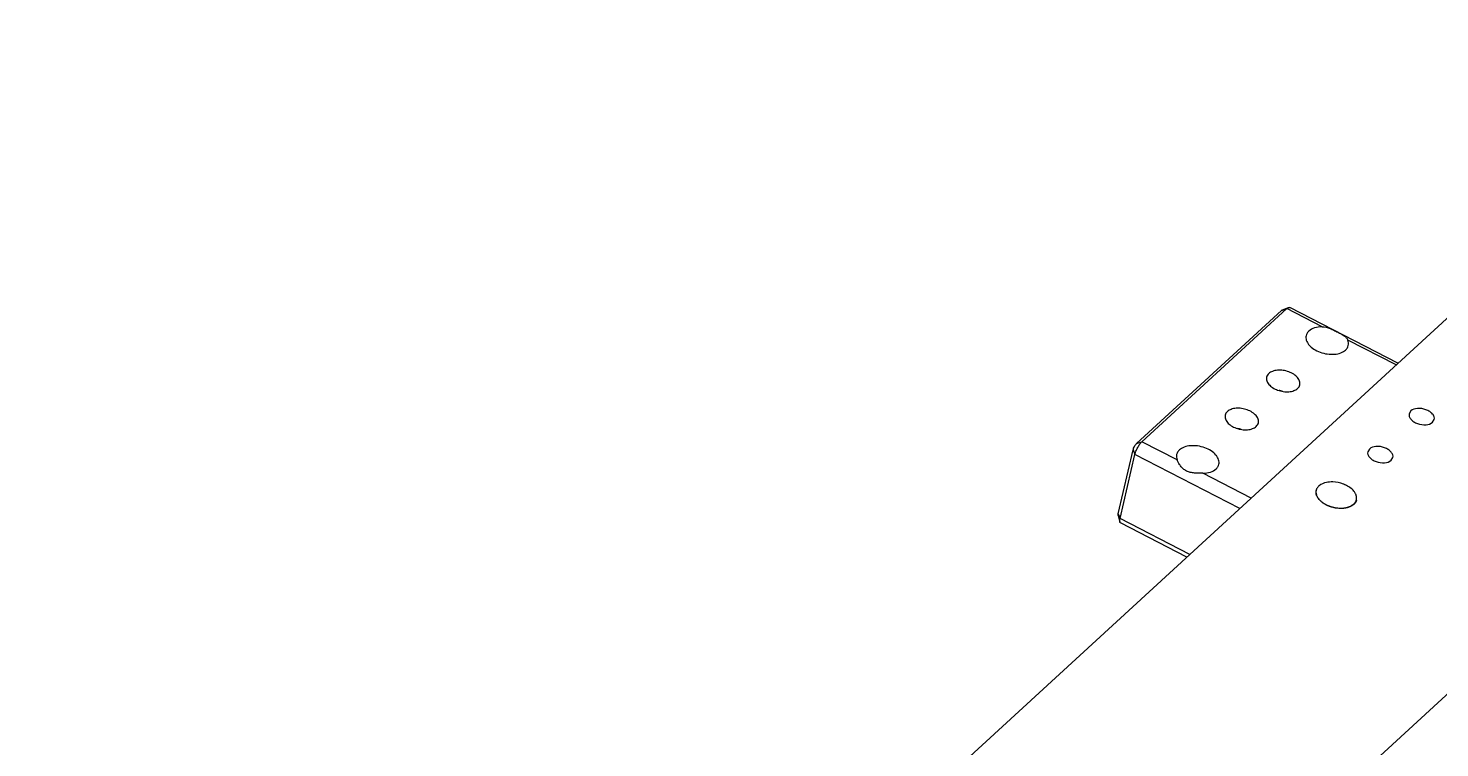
# Model space of a CAD drawing. Header units: millimetres. Extents: x 710 to 26878, y 589 to 5187.
# Drawn here: x 9010.9 to 9147.5, y 1387.1 to 1456.7 of the extents above; entities that cross this region are included whole.
import ezdxf

# ---------------------------------------------------------------- set-up
doc = ezdxf.new("R2010")
doc.units = ezdxf.units.MM
doc.layers.add('02___PRT_ALL_AXES', color=7, linetype='Continuous')

msp = doc.modelspace()

# ---------------------------------------------------------------- linework, layer by layer
at = {"color": 7, "linetype": 'Continuous'}
for p, q in [((9178.8, 1456.6882), (9010.8579, 1302.5568)), ((9204.1953, 1443.6034), (9036.2531, 1289.472)), ((9118.6849, 1416.6703), (9132.7219, 1429.5529)), ((9132.209, 1429.3843), (9132.7219, 1429.5529)), ((9132.2929, 1429.4411), (9132.8896, 1429.6664)), ((9136.1335, 1427.7951), (9132.7219, 1429.5529)), ((9143.4775, 1424.2704), (9133.0007, 1429.6685)), ((9118.1721, 1416.5017), (9132.209, 1429.3843)), ((9116.3985, 1409.6981), (9117.8318, 1415.885)), ((9117.8318, 1415.885), (9118.0044, 1415.4368)), ((9118.1721, 1416.5017), (9118.6849, 1416.6703)), ((9122.0966, 1414.9124), (9118.6849, 1416.6703)), ((9116.5711, 1409.25), (9118.0044, 1415.4368)), ((9128.1542, 1410.2072), (9118.0044, 1415.4368)), ((9135.4999, 1411.9243), (9135.5502, 1411.9223)), ((9135.5573, 1411.9584), (9135.5104, 1411.9777)), ((9135.5551, 1411.636), (9135.5046, 1411.6477)), ((9135.517, 1411.5912), (9135.5635, 1411.5978)), ((9135.5678, 1411.5808), (9135.517, 1411.5912)), ((9135.5332, 1411.5346), (9135.5787, 1411.5425)), ((9135.5841, 1411.5255), (9135.5332, 1411.5346)), ((9135.7078, 1411.1975), (9135.7458, 1411.2134)), ((9135.7577, 1411.1969), (9135.7078, 1411.1975)), ((9135.7493, 1411.1428), (9135.7857, 1411.16)), ((9135.7987, 1411.1437), (9135.7493, 1411.1428)), ((9135.7941, 1411.0888), (9135.829, 1411.1072)), ((9135.8429, 1411.0911), (9135.7941, 1411.0888)), ((9136.128, 1410.7853), (9136.1521, 1410.8101)), ((9136.1713, 1410.796), (9136.128, 1410.7853)), ((9136.1936, 1410.739), (9136.2156, 1410.7647)), ((9136.2356, 1410.751), (9136.1936, 1410.739)), ((9136.2616, 1410.6941), (9136.2816, 1410.7207)), ((9136.3023, 1410.7075), (9136.2616, 1410.6941)), ((9136.7146, 1410.4607), (9136.7218, 1410.4914)), ((9136.7461, 1410.4814), (9136.7146, 1410.4607)), ((9136.7962, 1410.4284), (9136.8012, 1410.4596)), ((9136.8259, 1410.4502), (9136.7962, 1410.4284)), ((9136.8792, 1410.3982), (9136.882, 1410.4298)), ((9136.9071, 1410.421), (9136.8792, 1410.3982)), ((9138.8299, 1410.4081), (9138.853, 1410.3762)), ((9138.9172, 1410.4048), (9138.8733, 1410.4274)), ((9138.8922, 1410.4363), (9138.9172, 1410.4048)), ((9138.9788, 1410.4355), (9138.9338, 1410.457)), ((9138.9518, 1410.4665), (9138.9788, 1410.4355)), ((9139.0375, 1410.4682), (9138.9915, 1410.4887)), ((9139.0087, 1410.4988), (9139.0375, 1410.4682)), ((9139.0933, 1410.503), (9139.0465, 1410.5223)), ((9139.0628, 1410.533), (9139.0933, 1410.503)), ((9139.1462, 1410.5396), (9139.0985, 1410.5577)), ((9139.1138, 1410.569), (9139.1462, 1410.5396)), ((9139.1958, 1410.5781), (9139.1474, 1410.595)), ((9139.1618, 1410.6069), (9139.1958, 1410.5781)), ((9139.2423, 1410.6184), (9139.1932, 1410.6341)), ((9139.2067, 1410.6464), (9139.2423, 1410.6184)), ((9139.2855, 1410.6604), (9139.2359, 1410.6748)), ((9139.2483, 1410.6876), (9139.2855, 1410.6604)), ((9139.3253, 1410.704), (9139.2752, 1410.7171)), ((9139.2866, 1410.7304), (9139.3253, 1410.704)), ((9139.3616, 1410.7492), (9139.3112, 1410.7609)), ((9139.3215, 1410.7747), (9139.3616, 1410.7492)), ((9139.3944, 1410.7958), (9139.3437, 1410.8062)), ((9139.353, 1410.8204), (9139.3944, 1410.7958)), ((9139.4236, 1410.8438), (9139.3727, 1410.8528)), ((9139.3809, 1410.8674), (9139.4236, 1410.8438)), ((9139.4492, 1410.893), (9139.3982, 1410.9007)), ((9139.4053, 1410.9156), (9139.4492, 1410.893)), ((9139.471, 1410.9434), (9139.4201, 1410.9497)), ((9139.4261, 1410.965), (9139.471, 1410.9434)), ((9139.4892, 1410.9949), (9139.4383, 1410.9998)), ((9139.4432, 1411.0154), (9139.4892, 1410.9949)), ((9139.5035, 1411.0474), (9139.4529, 1411.0509)), ((9139.4566, 1411.0667), (9139.5035, 1411.0474)), ((9116.3887, 1409.5296), (9116.5516, 1408.9129)), ((9116.3985, 1409.6981), (9116.5711, 1409.25)), ((9123.3214, 1405.7719), (9116.5711, 1409.25)), ((9137.3967, 1410.2631), (9137.3862, 1410.2959)), ((9137.4126, 1410.2912), (9137.3967, 1410.2631)), ((9137.4846, 1410.2487), (9137.472, 1410.2815)), ((9137.4984, 1410.2775), (9137.4846, 1410.2487)), ((9137.5726, 1410.2367), (9137.5578, 1410.2694)), ((9137.5842, 1410.2662), (9137.5726, 1410.2367)), ((9138.0921, 1410.2161), (9138.0652, 1410.2472)), ((9138.0904, 1410.2484), (9138.0921, 1410.2161)), ((9138.1757, 1410.2213), (9138.147, 1410.2519)), ((9138.1719, 1410.2538), (9138.1757, 1410.2213)), ((9138.2581, 1410.229), (9138.2275, 1410.259)), ((9138.252, 1410.2617), (9138.2581, 1410.229)), ((9138.4184, 1410.2517), (9138.3844, 1410.2804)), ((9138.4079, 1410.2845), (9138.4184, 1410.2517)), ((9138.496, 1410.2666), (9138.4603, 1410.2946)), ((9138.4833, 1410.2995), (9138.496, 1410.2666)), ((9138.5717, 1410.2839), (9138.5345, 1410.3112)), ((9138.5569, 1410.3167), (9138.5717, 1410.2839)), ((9138.6454, 1410.3036), (9138.6067, 1410.33)), ((9138.6285, 1410.3362), (9138.6454, 1410.3036)), ((9138.7169, 1410.3255), (9138.6769, 1410.3511)), ((9138.698, 1410.358), (9138.7169, 1410.3255)), ((9138.7862, 1410.3498), (9138.7447, 1410.3744)), ((9138.7651, 1410.3819), (9138.7862, 1410.3498)), ((9138.853, 1410.3762), (9138.8103, 1410.3998)), ((9123.0377, 1405.5115), (9116.6144, 1408.8212))]:
    msp.add_line(p, q, dxfattribs=at)
for centre, radius, start, end in [((9131.5324, 1418.9614), 2.7056, 73.044517, 80.867867), ((9127.5218, 1415.2807), 2.7056, 73.044517, 80.867867), ((9136.2801, 1411.7968), 0.7406, 167.399075, 170.24393), ((9136.4288, 1411.808), 0.8905, 191.138804, 193.654798), ((9136.4777, 1411.8204), 0.941, 194.752079, 197.177298), ((9136.5327, 1411.838), 0.9987, 198.23312, 200.563999), ((9136.5932, 1411.8613), 1.0636, 201.577314, 203.812467), ((9136.6587, 1411.8909), 1.1354, 204.783124, 206.923004), ((9136.7284, 1411.9271), 1.2139, 207.851589, 209.898131), ((9136.8017, 1411.97), 1.2989, 210.785807, 212.742088), ((9136.8779, 1412.0198), 1.3899, 213.590453, 215.460383), ((9136.9561, 1412.0764), 1.4865, 216.271339, 218.0594), ((9137.0356, 1412.1395), 1.588, 218.835045, 220.546069), ((9137.1156, 1412.2088), 1.6938, 221.288613, 222.927614), ((9137.1952, 1412.2837), 1.8032, 223.639311, 225.211348), ((9137.2737, 1412.3638), 1.9153, 225.894446, 227.404528), ((9137.3504, 1412.4481), 2.0292, 228.061232, 229.514246), ((9137.4244, 1412.5358), 2.144, 230.146696, 231.547362), ((9137.4953, 1412.626), 2.2587, 232.157612, 233.510455), ((9137.5623, 1412.7176), 2.3722, 234.100469, 235.409805), ((9137.625, 1412.8095), 2.4835, 235.981451, 237.251379), ((9137.683, 1412.9005), 2.5914, 237.806431, 239.040842), ((9137.7359, 1412.9896), 2.695, 239.580978, 240.78356), ((9137.7834, 1413.0754), 2.7931, 241.310374, 242.484625), ((9137.8254, 1413.1569), 2.8848, 242.999629, 244.148872), ((9137.8618, 1413.2328), 2.969, 244.653502, 245.780902), ((9137.8927, 1413.3022), 3.0449, 246.276529, 247.385111), ((9137.9181, 1413.364), 3.1117, 247.873046, 248.965709), ((9137.9383, 1413.4172), 3.1686, 249.447214, 250.526752), ((9137.9537, 1413.461), 3.2151, 251.003046, 252.072166), ((9138.2021, 1411.8771), 1.5976, 293.142098, 294.846265), ((9138.2455, 1411.7849), 1.4956, 295.618761, 297.399507), ((9138.2908, 1411.6991), 1.3986, 298.207114, 300.069294), ((9138.3372, 1411.6202), 1.3071, 300.914125, 302.862262), ((9138.3842, 1411.5487), 1.2215, 303.746239, 305.784308), ((9138.431, 1411.4848), 1.1424, 306.709061, 308.840227), ((9138.4665, 1411.441), 1.0859, 309.814239, 310.549037), ((9138.4822, 1411.4228), 1.0619, 310.546304, 312.037963), ((9138.5211, 1411.3805), 1.0044, 313.042657, 315.36473), ((9138.563, 1411.3398), 0.946, 316.416659, 318.833285), ((9138.6018, 1411.3065), 0.8949, 319.926811, 322.434642), ((9138.6368, 1411.2801), 0.851, 323.567776, 326.161021), ((9138.6674, 1411.26), 0.8145, 327.33063, 330.000868), ((9138.6928, 1411.2456), 0.7852, 331.202611, 333.938748), ((9138.7127, 1411.2362), 0.7632, 335.1671, 337.955513), ((9138.7264, 1411.2307), 0.7485, 339.203871, 342.028774), ((9138.7335, 1411.2284), 0.741, 343.289671, 346.133676), ((9138.7338, 1411.2283), 0.7406, 347.399075, 350.24393), ((9137.9644, 1413.4947), 3.2505, 252.54443, 253.605769), ((9137.9711, 1413.5178), 3.2745, 254.075161, 255.131303), ((9137.9743, 1413.5297), 3.2868, 255.598958, 256.652453), ((9137.9744, 1413.5302), 3.2874, 257.119496, 258.172873), ((9137.9722, 1413.5192), 3.2761, 258.640425, 259.696217), ((9137.9682, 1413.4966), 3.2532, 260.165401, 261.226152), ((9137.9631, 1413.4626), 3.2188, 261.698104, 262.766396), ((9137.9576, 1413.4175), 3.1734, 263.242269, 264.320733), ((9137.9457, 1413.0465), 2.8019, 271.272555, 272.444362), ((9137.9503, 1412.949), 2.7043, 272.970024, 274.169848), ((9137.9583, 1412.8462), 2.6012, 274.70869, 275.940012), ((9137.97, 1412.7393), 2.4936, 276.493618, 277.760109), ((9137.9855, 1412.6294), 2.3826, 278.330151, 279.635682), ((9138.0051, 1412.5177), 2.2692, 280.223924, 281.572575), ((9138.0287, 1412.4056), 2.1546, 282.180877, 283.576944), ((9138.0563, 1412.2941), 2.0398, 284.20726, 285.655248), ((9138.0877, 1412.1845), 1.9257, 286.309626, 287.814239), ((9138.1227, 1412.0777), 1.8134, 288.49481, 290.060922), ((9138.161, 1411.975), 1.7038, 290.769886, 292.402496)]:
    msp.add_arc(centre, radius, start, end, dxfattribs=at)
for points, knots in [([(9132.7219, 1429.5529), (9132.7496, 1429.5784), (9132.802, 1429.6217), (9132.8614, 1429.6558), (9132.8896, 1429.6664)], [0, 0, 0, 0, 0.556608, 1, 1, 1, 1]), ([(9132.8896, 1429.6664), (9132.909, 1429.6737), (9132.9464, 1429.6836), (9132.9855, 1429.6763), (9133.0007, 1429.6685)], [0, 0, 0, 0, 0.5484841, 1, 1, 1, 1]), ([(9132.209, 1429.3843), (9132.2163, 1429.391), (9132.2419, 1429.413), (9132.2705, 1429.4326), (9132.2929, 1429.4411)], [0, 0, 0, 0, 0.29233239, 1, 1, 1, 1]), ([(9117.8318, 1415.885), (9117.8449, 1415.9414), (9117.8843, 1416.0582), (9117.9644, 1416.2257), (9118.0599, 1416.3778), (9118.1337, 1416.4665), (9118.1721, 1416.5017)], [0, 0, 0, 0, 0.24429187, 0.51698954, 0.78073911, 1, 1, 1, 1]), ([(9118.0044, 1415.4368), (9118.0306, 1415.5498), (9118.1094, 1415.7833), (9118.2695, 1416.1183), (9118.4605, 1416.4225), (9118.6082, 1416.5999), (9118.6849, 1416.6703)], [0, 0, 0, 0, 0.24428238, 0.51699226, 0.78074704, 1, 1, 1, 1]), ([(9116.3887, 1409.5296), (9116.3826, 1409.5528), (9116.3814, 1409.6106), (9116.3911, 1409.6664), (9116.3985, 1409.6981)], [0, 0, 0, 0, 0.42460002, 1, 1, 1, 1]), ([(9116.5516, 1408.9129), (9116.5393, 1408.9594), (9116.537, 1409.0749), (9116.5564, 1409.1865), (9116.5711, 1409.25)], [0, 0, 0, 0, 0.42442579, 1, 1, 1, 1]), ([(9116.6144, 1408.8212), (9116.5992, 1408.829), (9116.5706, 1408.8566), (9116.5569, 1408.8928), (9116.5516, 1408.9129)], [0, 0, 0, 0, 0.45150854, 1, 1, 1, 1])]:
    msp.add_open_spline(points, degree=3, knots=knots, dxfattribs=at)
at = {"layer": '02___PRT_ALL_AXES', "color": 7, "linetype": 'Continuous'}
for p, q in [((9143.2965, 1424.1043), (9138.6218, 1426.513)), ((9144.7206, 1419.6493), (9144.561, 1419.3862)), ((9146.8369, 1418.5589), (9146.9965, 1418.822)), ((9140.7101, 1415.9686), (9140.5505, 1415.7055)), ((9142.8263, 1414.8782), (9142.9859, 1415.1412)), ((9129.2596, 1411.2217), (9124.5848, 1413.6304))]:
    msp.add_line(p, q, dxfattribs=at)
for centre, radius, start, end in [((9136.2764, 1411.7976), 0.7369, 166.953672, 169.873611), ((9136.2741, 1411.7981), 0.7345, 162.618725, 166.951884), ((9136.2828, 1411.7953), 0.7436, 158.583901, 162.608721), ((9136.3065, 1411.7858), 0.7692, 153.257998, 158.571244), ((9136.4916, 1411.6465), 1.0022, 132.540839, 134.286562), ((9136.5149, 1411.6209), 1.0368, 130.773504, 132.538422), ((9137.07, 1409.946), 2.8345, 88.139416, 94.359737), ((9137.1039, 1409.6826), 3.0888, 67.486361, 69.206455), ((9137.1244, 1409.732), 3.0353, 65.801549, 67.486994), ((9136.4601, 1411.816), 0.9228, 194.221505, 196.13763), ((9136.9312, 1412.0569), 1.4549, 215.122647, 217.974513), ((9137.0007, 1412.1109), 1.5429, 217.968207, 219.927072), ((9137.5426, 1412.6892), 2.3377, 233.367248, 235.424058), ((9137.6015, 1412.7745), 2.4413, 235.422505, 237.051373), ((9138.1712, 1411.9461), 1.6731, 290.813392, 293.342789), ((9138.4929, 1411.4111), 1.0461, 310.03823, 312.532108), ((9138.382, 1411.1466), 1.1058, 22.722811, 25.944733), ((9138.4576, 1411.1781), 1.0239, 18.489572, 22.733532), ((9138.7331, 1411.2292), 0.7416, 339.385514, 342.612151), ((9138.5185, 1411.1988), 0.9597, 16.14065, 18.467164), ((9138.5539, 1411.2091), 0.9228, 14.221505, 16.13763), ((9138.7398, 1411.227), 0.7345, 342.618725, 346.951884), ((9138.5919, 1411.2186), 0.8836, 10.227, 14.232788), ((9138.7374, 1411.2275), 0.7371, 346.953904, 350.094434), ((9138.6329, 1411.226), 0.8419, 6.270826, 10.223075), ((9138.7316, 1411.2285), 0.7429, 350.094563, 352.760505), ((9138.7067, 1411.231), 0.7679, 352.813558, 2.243749), ((9138.6669, 1411.2298), 0.8077, 2.218181, 6.267879), ((9137.9531, 1412.9153), 2.6704, 273.023597, 274.708857), ((9137.9614, 1412.8143), 2.5691, 274.708994, 276.577482), ((9138.1357, 1412.0396), 1.7731, 288.65159, 290.813927)]:
    msp.add_arc(centre, radius, start, end, dxfattribs=at)
for points, knots in [([(9134.5799, 1426.9379), (9134.5633, 1426.8663), (9134.5505, 1426.7141), (9134.595, 1426.4825), (9134.6997, 1426.2524), (9134.9224, 1425.9443), (9135.3328, 1425.6051), (9135.943, 1425.3106), (9136.6273, 1425.141), (9137.3119, 1425.1155), (9137.9243, 1425.236), (9138.2725, 1425.4279), (9138.4033, 1425.548)], [0, 0, 0, 0, 0.04547717, 0.09310629, 0.14454007, 0.20071167, 0.32730784, 0.46919941, 0.61726165, 0.76072933, 0.89004018, 1, 1, 1, 1]), ([(9134.848, 1427.3798), (9134.7819, 1427.3191), (9134.6672, 1427.1844), (9134.5989, 1427.0202), (9134.5799, 1426.9379)], [0, 0, 0, 0, 0.51485193, 1, 1, 1, 1]), ([(9136.1335, 1427.7951), (9135.8844, 1427.7923), (9135.425, 1427.7336), (9135.0015, 1427.5207), (9134.848, 1427.3798)], [0, 0, 0, 0, 0.54463538, 1, 1, 1, 1]), ([(9136.1335, 1427.7951), (9136.3983, 1427.7979), (9136.7976, 1427.6842), (9137.2819, 1427.4601), (9137.6341, 1427.2804), (9137.9607, 1427.1109), (9138.2472, 1426.9455), (9138.4817, 1426.7586), (9138.5879, 1426.5977), (9138.6218, 1426.513)], [0, 0, 0, 0, 0.27658727, 0.41931867, 0.55942753, 0.68919373, 0.80379333, 0.9047448, 1, 1, 1, 1]), ([(9138.4033, 1425.548), (9138.4695, 1425.6086), (9138.5842, 1425.7434), (9138.6524, 1425.9075), (9138.6715, 1425.9899)], [0, 0, 0, 0, 0.51487053, 1, 1, 1, 1]), ([(9138.6715, 1425.9899), (9138.6909, 1426.0736), (9138.7015, 1426.2542), (9138.6557, 1426.4282), (9138.6218, 1426.513)], [0, 0, 0, 0, 0.48470524, 1, 1, 1, 1]), ([(9130.757, 1422.9255), (9130.744, 1422.8693), (9130.734, 1422.7497), (9130.769, 1422.5677), (9130.8512, 1422.387), (9131.0262, 1422.1449), (9131.3486, 1421.8783), (9131.8281, 1421.6469), (9132.3657, 1421.5137), (9132.9037, 1421.4937), (9133.3848, 1421.5883), (9133.6584, 1421.7391), (9133.7612, 1421.8334)], [0, 0, 0, 0, 0.04547507, 0.09310413, 0.1445377, 0.20071037, 0.32730628, 0.46919791, 0.61726029, 0.76072898, 0.89003775, 1, 1, 1, 1]), ([(9130.9677, 1423.2728), (9130.9158, 1423.2251), (9130.8257, 1423.1192), (9130.772, 1422.9902), (9130.757, 1422.9255)], [0, 0, 0, 0, 0.51481499, 1, 1, 1, 1]), ([(9133.9719, 1422.1807), (9133.9849, 1422.2369), (9133.9949, 1422.3565), (9133.96, 1422.5385), (9133.8778, 1422.7192), (9133.7027, 1422.9613), (9133.3803, 1423.2279), (9132.9008, 1423.4593), (9132.3632, 1423.5925), (9131.8253, 1423.6125), (9131.3441, 1423.5179), (9131.0705, 1423.3671), (9130.9677, 1423.2728)], [0, 0, 0, 0, 0.04547507, 0.09310413, 0.1445377, 0.20071037, 0.32730628, 0.46919791, 0.61726029, 0.76072898, 0.89003775, 1, 1, 1, 1]), ([(9133.7612, 1421.8334), (9133.8131, 1421.8811), (9133.9033, 1421.987), (9133.9569, 1422.116), (9133.9719, 1422.1807)], [0, 0, 0, 0, 0.51481499, 1, 1, 1, 1]), ([(9126.7465, 1419.2447), (9126.7334, 1419.1885), (9126.7234, 1419.069), (9126.7584, 1418.887), (9126.8406, 1418.7062), (9127.0156, 1418.4641), (9127.3381, 1418.1976), (9127.8175, 1417.9662), (9128.3551, 1417.8329), (9128.8931, 1417.8129), (9129.3742, 1417.9076), (9129.6478, 1418.0583), (9129.7506, 1418.1527)], [0, 0, 0, 0, 0.04547507, 0.09310413, 0.1445377, 0.20071037, 0.32730628, 0.46919791, 0.61726029, 0.76072898, 0.89003775, 1, 1, 1, 1]), ([(9126.9572, 1419.592), (9126.9052, 1419.5443), (9126.8151, 1419.4385), (9126.7615, 1419.3095), (9126.7465, 1419.2447)], [0, 0, 0, 0, 0.51481499, 1, 1, 1, 1]), ([(9129.9613, 1418.4999), (9129.9743, 1418.5562), (9129.9844, 1418.6757), (9129.9494, 1418.8577), (9129.8672, 1419.0385), (9129.6922, 1419.2806), (9129.3697, 1419.5471), (9128.8903, 1419.7785), (9128.3527, 1419.9118), (9127.8147, 1419.9318), (9127.3336, 1419.8371), (9127.06, 1419.6864), (9126.9572, 1419.592)], [0, 0, 0, 0, 0.04547507, 0.09310413, 0.1445377, 0.20071037, 0.32730628, 0.46919791, 0.61726029, 0.76072898, 0.89003775, 1, 1, 1, 1]), ([(9144.561, 1419.3862), (9144.5409, 1419.2998), (9144.5563, 1419.0977), (9144.7276, 1418.8261), (9145.0089, 1418.5929), (9145.4968, 1418.3589), (9146.142, 1418.2563), (9146.6696, 1418.4054), (9146.8369, 1418.5589)], [0, 0, 0, 0, 0.09284393, 0.20057055, 0.32793914, 0.47069098, 0.76232188, 1, 1, 1, 1]), ([(9146.9965, 1418.822), (9147.0166, 1418.9084), (9147.0012, 1419.1105), (9146.8299, 1419.3821), (9146.5487, 1419.6153), (9146.0607, 1419.8493), (9145.4155, 1419.9519), (9144.8879, 1419.8029), (9144.7206, 1419.6493)], [0, 0, 0, 0, 0.09284393, 0.20057055, 0.32793914, 0.47069098, 0.76232188, 1, 1, 1, 1]), ([(9129.7506, 1418.1527), (9129.8026, 1418.2004), (9129.8927, 1418.3062), (9129.9463, 1418.4352), (9129.9613, 1418.4999)], [0, 0, 0, 0, 0.51481499, 1, 1, 1, 1]), ([(9122.315, 1415.8775), (9122.2489, 1415.8168), (9122.1342, 1415.6821), (9122.066, 1415.5179), (9122.0469, 1415.4355)], [0, 0, 0, 0, 0.51487053, 1, 1, 1, 1]), ([(9126.1385, 1414.4876), (9126.1551, 1414.5591), (9126.1678, 1414.7113), (9126.1233, 1414.9429), (9126.0187, 1415.173), (9125.7959, 1415.4811), (9125.3855, 1415.8204), (9124.7753, 1416.1149), (9124.0911, 1416.2845), (9123.4064, 1416.3099), (9122.7941, 1416.1894), (9122.4458, 1415.9976), (9122.315, 1415.8775)], [0, 0, 0, 0, 0.04547717, 0.09310629, 0.14454007, 0.20071167, 0.32730784, 0.46919941, 0.61726165, 0.76072933, 0.89004018, 1, 1, 1, 1]), ([(9142.986, 1415.1412), (9143.0061, 1415.2276), (9142.9906, 1415.4297), (9142.8194, 1415.7014), (9142.5381, 1415.9345), (9142.0502, 1416.1686), (9141.405, 1416.2711), (9140.8774, 1416.1221), (9140.7101, 1415.9686)], [0, 0, 0, 0, 0.09284393, 0.20057055, 0.32793914, 0.47069098, 0.76232188, 1, 1, 1, 1]), ([(9122.0469, 1415.4355), (9122.0275, 1415.3518), (9122.0169, 1415.1713), (9122.0626, 1414.9972), (9122.0966, 1414.9124)], [0, 0, 0, 0, 0.48470524, 1, 1, 1, 1]), ([(9124.5848, 1413.6304), (9124.3138, 1413.6274), (9123.9072, 1413.6128), (9123.3736, 1413.6895), (9122.9988, 1413.8247), (9122.6776, 1414.0456), (9122.4233, 1414.3215), (9122.232, 1414.614), (9122.1354, 1414.8156), (9122.0966, 1414.9124)], [0, 0, 0, 0, 0.26727561, 0.39981854, 0.52938943, 0.65645888, 0.78022851, 0.8971307, 1, 1, 1, 1]), ([(9140.5505, 1415.7055), (9140.5303, 1415.6191), (9140.5458, 1415.417), (9140.7171, 1415.1453), (9140.9983, 1414.9122), (9141.4862, 1414.6781), (9142.1314, 1414.5756), (9142.659, 1414.7246), (9142.8263, 1414.8782)], [0, 0, 0, 0, 0.09284393, 0.20057055, 0.32793914, 0.47069098, 0.76232188, 1, 1, 1, 1]), ([(9124.5848, 1413.6304), (9124.8339, 1413.6331), (9125.2933, 1413.6919), (9125.7169, 1413.9048), (9125.8703, 1414.0456)], [0, 0, 0, 0, 0.54463538, 1, 1, 1, 1]), ([(9125.8703, 1414.0456), (9125.9365, 1414.1063), (9126.0512, 1414.241), (9126.1194, 1414.4052), (9126.1385, 1414.4876)], [0, 0, 0, 0, 0.51485193, 1, 1, 1, 1]), ([(9136.8545, 1412.7723), (9136.7531, 1412.7644), (9136.3946, 1412.7161), (9136.0358, 1412.5769), (9135.8378, 1412.4061)], [0, 0, 0, 0, 0.28004918, 1, 1, 1, 1]), ([(9139.3764, 1411.6304), (9139.3334, 1411.7189), (9139.0845, 1412.0973), (9138.6884, 1412.3569), (9138.3686, 1412.5006)], [0, 0, 0, 0, 0.21912895, 1, 1, 1, 1]), ([(9135.5737, 1411.5595), (9135.582, 1411.5306), (9135.623, 1411.4107), (9135.6858, 1411.2988), (9135.7412, 1411.2199)], [0, 0, 0, 0, 0.23796563, 1, 1, 1, 1]), ([(9135.8175, 1411.1207), (9135.8406, 1411.0931), (9135.9412, 1410.9809), (9136.0558, 1410.8817), (9136.1478, 1410.8133)], [0, 0, 0, 0, 0.2387928, 1, 1, 1, 1]), ([(9136.7274, 1410.4891), (9137.0516, 1410.3547), (9137.5153, 1410.2468), (9137.9805, 1410.2426), (9138.094, 1410.2486)], [0, 0, 0, 0, 0.75536195, 1, 1, 1, 1]), ([(9138.8342, 1410.4099), (9138.8655, 1410.4234), (9138.9826, 1410.4784), (9139.0928, 1410.5489), (9139.1658, 1410.6102)], [0, 0, 0, 0, 0.26343129, 1, 1, 1, 1]), ([(9139.2, 1410.6402), (9139.2257, 1410.6639), (9139.3195, 1410.7591), (9139.3925, 1410.8757), (9139.4272, 1410.9681)], [0, 0, 0, 0, 0.26133017, 1, 1, 1, 1]), ([(9138.2557, 1410.2621), (9138.2951, 1410.2667), (9138.4463, 1410.2877), (9138.5957, 1410.3234), (9138.7028, 1410.3596)], [0, 0, 0, 0, 0.25972633, 1, 1, 1, 1])]:
    msp.add_open_spline(points, degree=3, knots=knots, dxfattribs=at)
for points in [[(9135.551, 1411.9272), (9135.5312, 1411.8162), (9135.5379, 1411.6986), (9135.5656, 1411.5893)], [(9135.7918, 1412.3639), (9135.7228, 1412.2966), (9135.6629, 1412.2179), (9135.6196, 1412.1319)], [(9138.2004, 1412.5702), (9137.8704, 1412.6956), (9137.5149, 1412.7679), (9137.162, 1412.779)], [(9136.2737, 1410.7258), (9136.4168, 1410.633), (9136.5698, 1410.5544), (9136.7274, 1410.4891)]]:
    msp.add_open_spline(points, degree=3, dxfattribs=at)

doc.saveas('drawing.dxf')
